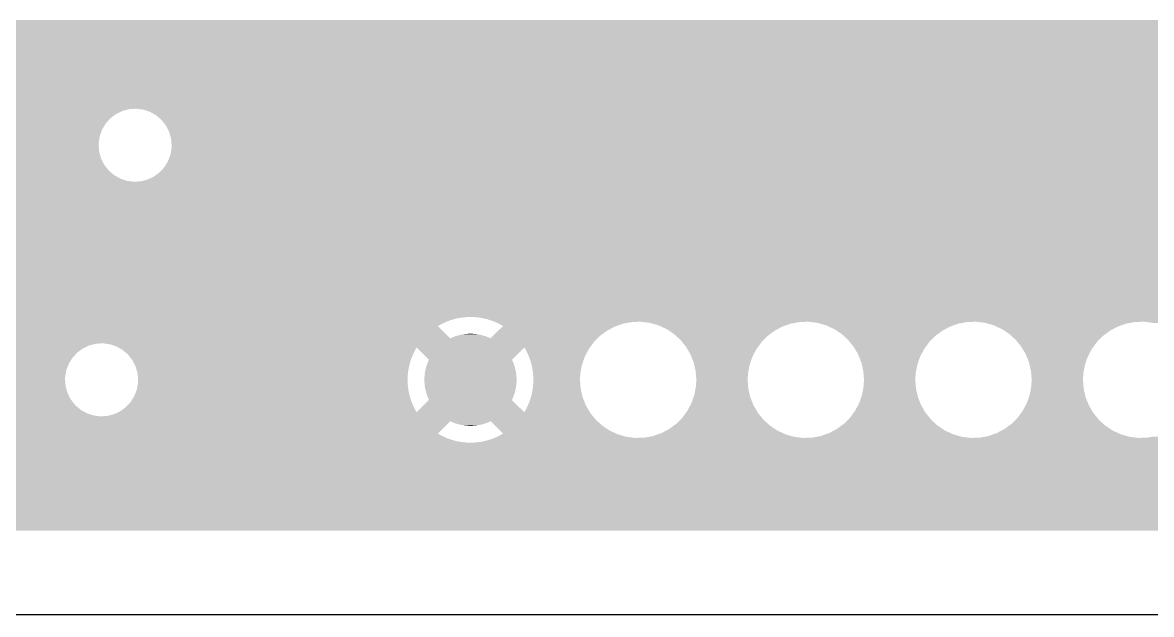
# Model space of a CAD drawing. Extents: x 295 to 953, y 10 to 290.
# Drawn here: x 750.07 to 787.69, y 69 to 88.74 of the extents above; entities that cross this region are included whole.
import ezdxf

# ---------------------------------------------------------------- set-up
doc = ezdxf.new("R2010")
doc.units = 0
doc.header["$LTSCALE"] = 5
doc.header["$MEASUREMENT"] = 0
doc.layers.add('PWR1', color=7, linetype='CONTINUOUS')

msp = doc.modelspace()

# ---------------------------------------------------------------- linework, layer by layer
at = {"layer": 'PWR1'}
msp.add_line((529.077, 69), (845.877, 69), dxfattribs=at)
for points in [[(747.871, 88.656), (747.899, 88.818), (795.834, 88.656), (795.896, 88.818)], [(747.747, 88.37), (747.788, 88.438), (795.773, 88.37), (795.785, 88.438)], [(747.788, 88.438), (747.85, 88.6), (795.785, 88.438), (795.813, 88.6)], [(747.85, 88.6), (747.871, 88.656), (795.813, 88.6), (795.834, 88.656)], [(747.319, 87.931), (747.478, 88.047), (795.826, 87.931), (795.792, 88.047)], [(747.478, 88.047), (747.507, 88.068), (795.792, 88.047), (795.79, 88.068)], [(747.507, 88.068), (747.666, 88.24), (795.79, 88.068), (795.774, 88.24)], [(747.666, 88.24), (747.69, 88.279), (795.774, 88.24), (795.77, 88.279)], [(747.69, 88.279), (747.747, 88.37), (795.77, 88.279), (795.773, 88.37)], [(737.616, 87.616), (737.616, 87.76), (795.966, 87.616), (795.891, 87.76)], [(746.65, 87.76), (746.883, 87.773), (795.891, 87.76), (795.884, 87.773)], [(746.883, 87.773), (747.078, 87.823), (795.884, 87.773), (795.858, 87.823)], [(747.078, 87.823), (747.109, 87.831), (795.858, 87.823), (795.856, 87.831)], [(747.109, 87.831), (747.319, 87.931), (795.856, 87.831), (795.826, 87.931)], [(737.616, 87.434), (737.616, 87.616), (796.111, 87.434), (795.966, 87.616)], [(737.616, 87.282), (737.616, 87.434), (796.288, 87.282), (796.111, 87.434)], [(737.616, 87.167), (737.616, 87.282), (796.49, 87.167), (796.288, 87.282)], [(737.616, 87.092), (737.616, 87.167), (796.711, 87.092), (796.49, 87.167)], [(737.616, 87.061), (737.616, 87.092), (796.942, 87.061), (796.711, 87.092)], [(737.616, 85.864), (737.616, 87.061), (832.612, 85.864), (832.612, 87.061)], [(737.616, 85.85), (737.616, 85.864), (753.634, 85.85), (753.867, 85.864)], [(737.616, 85.793), (737.616, 85.85), (753.408, 85.793), (753.634, 85.85)], [(737.616, 85.693), (737.616, 85.793), (753.197, 85.693), (753.408, 85.793)], [(754.098, 85.833), (753.867, 85.864), (832.612, 85.833), (832.612, 85.864)], [(754.319, 85.758), (754.098, 85.833), (832.612, 85.758), (832.612, 85.833)], [(737.616, 85.555), (737.616, 85.693), (753.009, 85.555), (753.197, 85.693)], [(737.616, 85.384), (737.616, 85.555), (752.851, 85.384), (753.009, 85.555)], [(754.521, 85.643), (754.319, 85.758), (832.612, 85.643), (832.612, 85.758)], [(754.698, 85.491), (754.521, 85.643), (832.612, 85.491), (832.612, 85.643)], [(754.843, 85.309), (754.698, 85.491), (832.612, 85.309), (832.612, 85.491)], [(737.616, 85.186), (737.616, 85.384), (752.728, 85.186), (752.851, 85.384)], [(737.616, 84.968), (737.616, 85.186), (752.646, 84.968), (752.728, 85.186)], [(754.951, 85.102), (754.843, 85.309), (832.612, 85.102), (832.612, 85.309)], [(755.017, 84.878), (754.951, 85.102), (832.612, 84.878), (832.612, 85.102)], [(737.616, 84.738), (737.616, 84.968), (752.606, 84.738), (752.646, 84.968)], [(737.616, 84.646), (737.616, 84.738), (752.603, 84.646), (752.606, 84.738)], [(755.039, 84.646), (755.017, 84.878), (832.612, 84.646), (832.612, 84.878)], [(737.616, 84.618), (737.616, 84.646), (752.605, 84.618), (752.603, 84.646)], [(744.729, 84.594), (744.444, 84.618), (752.608, 84.594), (752.605, 84.618)], [(745.006, 84.526), (744.729, 84.594), (752.614, 84.526), (752.608, 84.594)], [(745.27, 84.416), (745.006, 84.526), (752.625, 84.416), (752.614, 84.526)], [(745.272, 84.414), (745.27, 84.416), (752.625, 84.414), (752.625, 84.416)], [(745.513, 84.265), (745.272, 84.414), (752.669, 84.265), (752.625, 84.414)], [(754.913, 84.107), (754.996, 84.325), (832.612, 84.107), (832.612, 84.325)], [(754.996, 84.325), (755.035, 84.555), (832.612, 84.325), (832.612, 84.555)], [(755.035, 84.555), (755.039, 84.646), (832.612, 84.555), (832.612, 84.646)], [(745.599, 84.191), (745.513, 84.265), (752.691, 84.191), (752.669, 84.265)], [(745.729, 84.079), (745.599, 84.191), (752.749, 84.079), (752.691, 84.191)], [(745.81, 83.984), (745.729, 84.079), (752.798, 83.984), (752.749, 84.079)], [(745.914, 83.862), (745.81, 83.984), (752.896, 83.862), (752.798, 83.984)], [(754.77, 83.887), (754.79, 83.909), (832.612, 83.887), (832.612, 83.909)], [(754.79, 83.909), (754.913, 84.107), (832.612, 83.909), (832.612, 84.107)], [(745.951, 83.801), (745.914, 83.862), (752.943, 83.801), (752.896, 83.862)], [(746.043, 83.65), (745.951, 83.801), (753.12, 83.65), (752.943, 83.801)], [(746.063, 83.618), (746.043, 83.65), (753.177, 83.618), (753.12, 83.65)], [(746.097, 83.535), (746.063, 83.618), (753.323, 83.535), (753.177, 83.618)], [(746.128, 83.46), (746.097, 83.535), (753.544, 83.46), (753.323, 83.535)], [(754.233, 83.5), (754.427, 83.592), (819.549, 83.5), (819.796, 83.592)], [(754.427, 83.592), (754.444, 83.6), (819.796, 83.592), (819.824, 83.6)], [(754.444, 83.6), (754.624, 83.732), (819.824, 83.6), (820.298, 83.732)], [(754.624, 83.732), (754.632, 83.738), (820.298, 83.732), (820.332, 83.738)], [(754.632, 83.738), (754.715, 83.828), (820.332, 83.738), (820.811, 83.828)], [(754.715, 83.828), (754.763, 83.879), (820.811, 83.828), (821.331, 83.879)], [(754.763, 83.879), (754.77, 83.887), (821.331, 83.879), (821.852, 83.887)], [(746.14, 83.429), (746.128, 83.46), (753.775, 83.429), (753.544, 83.46)], [(746.148, 83.41), (746.14, 83.429), (819.307, 83.41), (819.358, 83.429)], [(746.171, 83.354), (746.148, 83.41), (819.188, 83.354), (819.307, 83.41)], [(746.211, 83.187), (746.171, 83.354), (818.835, 83.187), (819.188, 83.354)], [(746.238, 83.076), (746.211, 83.187), (818.645, 83.076), (818.835, 83.187)], [(753.775, 83.429), (754.008, 83.443), (819.358, 83.429), (819.395, 83.443)], [(754.008, 83.443), (754.233, 83.5), (819.395, 83.443), (819.549, 83.5)], [(746.25, 82.924), (746.238, 83.076), (818.384, 82.924), (818.645, 83.076)], [(746.246, 82.623), (746.26, 82.791), (817.958, 82.623), (818.196, 82.791)], [(746.26, 82.791), (746.25, 82.924), (818.196, 82.791), (818.384, 82.924)], [(746.185, 82.287), (746.234, 82.484), (817.558, 82.287), (817.792, 82.484)], [(746.234, 82.484), (746.246, 82.623), (817.792, 82.484), (817.958, 82.623)], [(746.052, 81.944), (746.164, 82.207), (817.215, 81.944), (817.477, 82.207)], [(746.164, 82.207), (746.185, 82.287), (817.477, 82.207), (817.558, 82.287)], [(745.8, 81.587), (745.878, 81.677), (804.153, 81.587), (804.343, 81.677)], [(745.878, 81.677), (745.9, 81.702), (804.343, 81.677), (804.453, 81.702)], [(745.9, 81.702), (745.914, 81.725), (804.453, 81.702), (804.549, 81.725)], [(745.914, 81.725), (745.917, 81.728), (804.549, 81.725), (804.759, 81.728)], [(745.917, 81.728), (746.036, 81.919), (817.028, 81.728), (817.189, 81.919)], [(746.036, 81.919), (746.052, 81.944), (817.189, 81.919), (817.215, 81.944)], [(745.249, 81.156), (745.485, 81.298), (803.772, 81.156), (803.848, 81.298)], [(745.485, 81.298), (745.494, 81.304), (803.848, 81.298), (803.853, 81.304)], [(745.494, 81.304), (745.679, 81.458), (803.853, 81.304), (803.985, 81.458)], [(745.679, 81.458), (745.713, 81.487), (803.985, 81.458), (804.022, 81.487)], [(745.713, 81.487), (745.8, 81.587), (804.022, 81.487), (804.153, 81.587)], [(737.616, 80.91), (737.616, 80.964), (803.69, 80.91), (803.705, 80.964)], [(737.616, 80.735), (737.616, 80.91), (803.674, 80.735), (803.69, 80.91)], [(744.421, 80.964), (744.706, 80.984), (803.705, 80.964), (803.711, 80.984)], [(744.706, 80.984), (744.984, 81.049), (803.711, 80.984), (803.73, 81.049)], [(744.984, 81.049), (745.14, 81.112), (803.73, 81.049), (803.748, 81.112)], [(745.14, 81.112), (745.249, 81.156), (803.748, 81.112), (803.772, 81.156)], [(737.616, 80.525), (737.616, 80.735), (803.696, 80.525), (803.674, 80.735)], [(737.616, 80.325), (737.616, 80.525), (803.762, 80.325), (803.696, 80.525)], [(737.616, 80.143), (737.616, 80.325), (803.869, 80.143), (803.762, 80.325)], [(737.616, 79.987), (737.616, 80.143), (804.011, 79.987), (803.869, 80.143)], [(737.616, 79.865), (737.616, 79.987), (804.183, 79.865), (804.011, 79.987)], [(737.616, 79.782), (737.616, 79.865), (804.377, 79.782), (804.183, 79.865)], [(737.616, 79.741), (737.616, 79.782), (804.584, 79.741), (804.377, 79.782)], [(737.616, 79.683), (737.616, 79.741), (815.882, 79.683), (815.904, 79.741)], [(737.616, 79.18), (737.616, 79.683), (815.742, 79.18), (815.882, 79.683)], [(737.616, 79.03), (737.616, 79.18), (815.713, 79.03), (815.742, 79.18)], [(744.729, 79.006), (744.444, 79.03), (815.709, 79.006), (815.713, 79.03)], [(745.006, 78.938), (744.729, 79.006), (815.696, 78.938), (815.709, 79.006)], [(745.053, 78.919), (745.006, 78.938), (815.692, 78.919), (815.696, 78.938)], [(745.061, 78.915), (745.053, 78.919), (764.877, 78.915), (764.973, 78.919)], [(745.079, 78.907), (745.061, 78.915), (764.78, 78.907), (764.877, 78.915)], [(745.109, 78.895), (745.079, 78.907), (764.684, 78.895), (764.78, 78.907)], [(745.148, 78.879), (745.109, 78.895), (764.589, 78.879), (764.684, 78.895)], [(745.198, 78.858), (745.148, 78.879), (764.494, 78.858), (764.589, 78.879)], [(745.259, 78.832), (745.198, 78.858), (764.401, 78.832), (764.494, 78.858)], [(745.27, 78.828), (745.259, 78.832), (764.387, 78.828), (764.401, 78.832)], [(745.31, 78.803), (745.27, 78.828), (764.309, 78.803), (764.387, 78.828)], [(745.365, 78.769), (745.31, 78.803), (764.218, 78.769), (764.309, 78.803)], [(745.427, 78.731), (745.365, 78.769), (764.129, 78.731), (764.218, 78.769)], [(745.495, 78.689), (745.427, 78.731), (764.042, 78.689), (764.129, 78.731)], [(745.513, 78.677), (745.495, 78.689), (764.021, 78.677), (764.042, 78.689)], [(745.553, 78.642), (745.513, 78.677), (763.957, 78.642), (764.021, 78.677)], [(745.582, 78.617), (745.553, 78.642), (763.914, 78.617), (763.957, 78.642)], [(765.07, 78.917), (764.973, 78.919), (815.692, 78.917), (815.692, 78.919)], [(765.167, 78.912), (765.07, 78.917), (815.691, 78.912), (815.692, 78.917)], [(765.263, 78.902), (765.167, 78.912), (815.689, 78.902), (815.691, 78.912)], [(765.359, 78.887), (765.263, 78.902), (815.686, 78.887), (815.689, 78.902)], [(765.453, 78.868), (765.359, 78.887), (815.683, 78.868), (815.686, 78.887)], [(765.547, 78.845), (765.453, 78.868), (815.678, 78.845), (815.683, 78.868)], [(765.64, 78.817), (765.547, 78.845), (815.673, 78.817), (815.678, 78.845)], [(765.732, 78.786), (765.64, 78.817), (815.667, 78.786), (815.673, 78.817)], [(765.796, 78.76), (765.732, 78.786), (815.662, 78.76), (815.667, 78.786)], [(765.814, 78.753), (765.796, 78.76), (770.392, 78.753), (770.686, 78.76)], [(765.821, 78.75), (765.814, 78.753), (770.375, 78.75), (770.392, 78.753)], [(765.909, 78.709), (765.821, 78.75), (770.149, 78.709), (770.375, 78.75)], [(765.926, 78.701), (765.909, 78.709), (770.102, 78.701), (770.149, 78.709)], [(765.996, 78.665), (765.926, 78.701), (769.996, 78.665), (770.102, 78.701)], [(766.08, 78.617), (765.996, 78.665), (769.855, 78.617), (769.996, 78.665)], [(770.74, 78.753), (770.686, 78.76), (775.98, 78.753), (776.274, 78.76)], [(770.977, 78.722), (770.74, 78.753), (775.808, 78.722), (775.98, 78.753)], [(771.05, 78.701), (770.977, 78.722), (775.69, 78.701), (775.808, 78.722)], [(771.26, 78.641), (771.05, 78.701), (775.512, 78.641), (775.69, 78.701)], [(771.335, 78.606), (771.26, 78.641), (775.411, 78.606), (775.512, 78.641)], [(776.328, 78.753), (776.274, 78.76), (781.568, 78.753), (781.862, 78.76)], [(776.565, 78.722), (776.328, 78.753), (781.396, 78.722), (781.568, 78.753)], [(776.638, 78.701), (776.565, 78.722), (781.278, 78.701), (781.396, 78.722)], [(776.848, 78.641), (776.638, 78.701), (781.1, 78.641), (781.278, 78.701)], [(776.923, 78.606), (776.848, 78.641), (780.999, 78.606), (781.1, 78.641)], [(781.916, 78.753), (781.862, 78.76), (787.156, 78.753), (787.45, 78.76)], [(782.153, 78.722), (781.916, 78.753), (786.984, 78.722), (787.156, 78.753)], [(782.226, 78.701), (782.153, 78.722), (786.866, 78.701), (786.984, 78.722)], [(782.436, 78.641), (782.226, 78.701), (786.688, 78.641), (786.866, 78.701)], [(782.511, 78.606), (782.436, 78.641), (786.587, 78.606), (786.688, 78.641)], [(787.504, 78.753), (787.45, 78.76), (792.744, 78.753), (793.038, 78.76)], [(787.741, 78.722), (787.504, 78.753), (792.572, 78.722), (792.744, 78.753)], [(745.729, 78.491), (745.582, 78.617), (764.04, 78.491), (763.914, 78.617)], [(745.914, 78.274), (745.729, 78.491), (764.258, 78.274), (764.04, 78.491)], [(745.955, 78.206), (745.914, 78.274), (764.326, 78.206), (764.258, 78.274)], [(764.402, 78.24), (764.46, 78.263), (765.592, 78.24), (765.533, 78.263)], [(764.46, 78.263), (764.48, 78.27), (765.533, 78.263), (765.515, 78.27)], [(764.48, 78.27), (764.538, 78.29), (765.515, 78.27), (765.454, 78.29)], [(764.538, 78.29), (764.559, 78.296), (765.454, 78.29), (765.436, 78.296)], [(764.559, 78.296), (764.618, 78.312), (765.436, 78.296), (765.374, 78.312)], [(764.618, 78.312), (764.639, 78.317), (765.374, 78.312), (765.356, 78.317)], [(764.639, 78.317), (764.699, 78.331), (765.356, 78.317), (765.293, 78.331)], [(764.699, 78.331), (764.721, 78.334), (765.293, 78.331), (765.275, 78.334)], [(764.721, 78.334), (764.78, 78.345), (765.275, 78.334), (765.211, 78.345)], [(764.78, 78.345), (764.804, 78.347), (765.211, 78.345), (765.193, 78.347)], [(764.804, 78.347), (764.863, 78.354), (765.193, 78.347), (765.127, 78.354)], [(764.863, 78.354), (764.889, 78.356), (765.127, 78.354), (765.111, 78.356)], [(764.889, 78.356), (764.945, 78.359), (765.111, 78.356), (765.04, 78.359)], [(764.945, 78.359), (765.028, 78.36), (765.04, 78.359), (765.028, 78.36)], [(765.668, 78.206), (765.759, 78.297), (769.233, 78.206), (769.325, 78.297)], [(765.759, 78.297), (765.933, 78.471), (769.325, 78.297), (769.562, 78.471)], [(765.933, 78.471), (766.069, 78.606), (769.562, 78.471), (769.823, 78.606)], [(766.069, 78.606), (766.08, 78.617), (769.823, 78.606), (769.855, 78.617)], [(771.527, 78.518), (771.335, 78.606), (775.241, 78.518), (775.411, 78.606)], [(771.598, 78.471), (771.527, 78.518), (775.15, 78.471), (775.241, 78.518)], [(771.773, 78.356), (771.598, 78.471), (774.993, 78.356), (775.15, 78.471)], [(771.838, 78.297), (771.773, 78.356), (774.913, 78.297), (774.993, 78.356)], [(771.991, 78.158), (771.838, 78.297), (774.773, 78.158), (774.913, 78.297)], [(777.115, 78.518), (776.923, 78.606), (780.829, 78.518), (780.999, 78.606)], [(777.186, 78.471), (777.115, 78.518), (780.738, 78.471), (780.829, 78.518)], [(777.361, 78.356), (777.186, 78.471), (780.581, 78.356), (780.738, 78.471)], [(777.426, 78.297), (777.361, 78.356), (780.501, 78.297), (780.581, 78.356)], [(777.579, 78.158), (777.426, 78.297), (780.361, 78.158), (780.501, 78.297)], [(782.703, 78.518), (782.511, 78.606), (786.417, 78.518), (786.587, 78.606)], [(782.774, 78.471), (782.703, 78.518), (786.326, 78.471), (786.417, 78.518)], [(782.949, 78.356), (782.774, 78.471), (786.169, 78.356), (786.326, 78.471)], [(783.014, 78.297), (782.949, 78.356), (786.089, 78.297), (786.169, 78.356)], [(783.167, 78.158), (783.014, 78.297), (785.949, 78.158), (786.089, 78.297)], [(746.026, 78.089), (745.955, 78.206), (769.116, 78.089), (769.233, 78.206)], [(746.056, 78.041), (746.026, 78.089), (769.08, 78.041), (769.116, 78.089)], [(746.063, 78.03), (746.056, 78.041), (752.563, 78.03), (752.749, 78.041)], [(746.064, 78.027), (746.063, 78.03), (752.516, 78.027), (752.563, 78.03)], [(746.087, 77.969), (746.064, 78.027), (752.29, 77.969), (752.516, 78.027)], [(746.129, 77.87), (746.087, 77.969), (752.08, 77.87), (752.29, 77.969)], [(752.98, 78.009), (752.749, 78.041), (769.057, 78.009), (769.08, 78.041)], [(753.201, 77.935), (752.98, 78.009), (769.002, 77.935), (769.057, 78.009)], [(753.252, 77.906), (753.201, 77.935), (768.981, 77.906), (769.002, 77.935)], [(753.4, 77.822), (753.252, 77.906), (763.155, 77.822), (763.203, 77.906)], [(763.614, 77.494), (763.203, 77.906), (766.379, 77.494), (766.791, 77.906)], [(764.326, 78.206), (764.383, 78.232), (765.668, 78.206), (765.61, 78.232)], [(764.383, 78.232), (764.402, 78.24), (765.61, 78.232), (765.592, 78.24)], [(766.822, 77.853), (766.791, 77.906), (768.942, 77.853), (768.981, 77.906)], [(772.047, 78.089), (771.991, 78.158), (774.704, 78.089), (774.773, 78.158)], [(772.177, 77.93), (772.047, 78.089), (774.587, 77.93), (774.704, 78.089)], [(772.222, 77.853), (772.177, 77.93), (774.53, 77.853), (774.587, 77.93)], [(777.635, 78.089), (777.579, 78.158), (780.292, 78.089), (780.361, 78.158)], [(777.765, 77.93), (777.635, 78.089), (780.175, 77.93), (780.292, 78.089)], [(777.81, 77.853), (777.765, 77.93), (780.118, 77.853), (780.175, 77.93)], [(783.223, 78.089), (783.167, 78.158), (785.88, 78.089), (785.949, 78.158)], [(783.353, 77.93), (783.223, 78.089), (785.763, 77.93), (785.88, 78.089)], [(783.398, 77.853), (783.353, 77.93), (785.706, 77.853), (785.763, 77.93)], [(746.171, 77.766), (746.129, 77.87), (751.938, 77.766), (752.08, 77.87)], [(746.18, 77.732), (746.171, 77.766), (751.892, 77.732), (751.938, 77.766)], [(746.22, 77.561), (746.18, 77.732), (751.734, 77.561), (751.892, 77.732)], [(746.238, 77.488), (746.22, 77.561), (751.688, 77.488), (751.734, 77.561)], [(753.404, 77.82), (753.4, 77.822), (763.154, 77.82), (763.155, 77.822)], [(753.502, 77.736), (753.404, 77.82), (763.11, 77.736), (763.154, 77.82)], [(753.581, 77.668), (753.502, 77.736), (763.08, 77.668), (763.11, 77.736)], [(753.597, 77.648), (753.581, 77.668), (763.07, 77.648), (763.08, 77.668)], [(753.668, 77.558), (753.597, 77.648), (763.034, 77.558), (763.07, 77.648)], [(753.725, 77.486), (753.668, 77.558), (763.009, 77.486), (763.034, 77.558)], [(766.828, 77.843), (766.822, 77.853), (768.936, 77.843), (768.942, 77.853)], [(766.873, 77.757), (766.828, 77.843), (768.891, 77.757), (768.936, 77.843)], [(766.914, 77.669), (766.873, 77.757), (768.845, 77.669), (768.891, 77.757)], [(766.946, 77.592), (766.914, 77.669), (768.805, 77.592), (768.845, 77.669)], [(766.951, 77.58), (766.946, 77.592), (768.801, 77.58), (768.805, 77.592)], [(766.984, 77.489), (766.951, 77.58), (768.769, 77.489), (768.801, 77.58)], [(772.326, 77.676), (772.222, 77.853), (774.437, 77.676), (774.53, 77.853)], [(772.36, 77.592), (772.326, 77.676), (774.393, 77.592), (774.437, 77.676)], [(772.435, 77.403), (772.36, 77.592), (774.328, 77.403), (774.393, 77.592)], [(777.914, 77.676), (777.81, 77.853), (780.025, 77.676), (780.118, 77.853)], [(777.948, 77.592), (777.914, 77.676), (779.981, 77.592), (780.025, 77.676)], [(778.023, 77.403), (777.948, 77.592), (779.916, 77.403), (779.981, 77.592)], [(783.502, 77.676), (783.398, 77.853), (785.613, 77.676), (785.706, 77.853)], [(783.536, 77.592), (783.502, 77.676), (785.569, 77.592), (785.613, 77.676)], [(783.611, 77.403), (783.536, 77.592), (785.504, 77.403), (785.569, 77.592)], [(746.236, 76.915), (746.255, 77.145), (751.488, 76.915), (751.528, 77.145)], [(746.248, 77.363), (746.238, 77.488), (751.611, 77.363), (751.688, 77.488)], [(746.26, 77.203), (746.248, 77.363), (751.55, 77.203), (751.611, 77.363)], [(746.255, 77.145), (746.26, 77.203), (751.528, 77.145), (751.55, 77.203)], [(753.735, 77.467), (753.725, 77.486), (763.002, 77.467), (763.009, 77.486)], [(753.784, 77.374), (753.735, 77.467), (762.975, 77.374), (763.002, 77.467)], [(753.832, 77.28), (753.784, 77.374), (762.952, 77.28), (762.975, 77.374)], [(753.833, 77.279), (753.832, 77.28), (762.951, 77.279), (762.952, 77.28)], [(753.861, 77.185), (753.833, 77.279), (762.933, 77.185), (762.951, 77.279)], [(753.889, 77.089), (753.861, 77.185), (762.918, 77.089), (762.933, 77.185)], [(763.486, 77.102), (763.496, 77.152), (766.507, 77.102), (766.498, 77.152)], [(763.496, 77.152), (763.503, 77.183), (766.498, 77.152), (766.49, 77.183)], [(763.503, 77.183), (763.516, 77.233), (766.49, 77.183), (766.478, 77.233)], [(763.516, 77.233), (763.524, 77.263), (766.478, 77.233), (766.469, 77.263)], [(763.524, 77.263), (763.54, 77.312), (766.469, 77.263), (766.454, 77.312)], [(763.54, 77.312), (763.55, 77.342), (766.454, 77.312), (766.443, 77.342)], [(763.55, 77.342), (763.569, 77.39), (766.443, 77.342), (766.425, 77.39)], [(763.569, 77.39), (763.58, 77.419), (766.425, 77.39), (766.413, 77.419)], [(763.58, 77.419), (763.601, 77.466), (766.413, 77.419), (766.393, 77.466)], [(763.601, 77.466), (763.614, 77.494), (766.393, 77.466), (766.379, 77.494)], [(767.012, 77.397), (766.984, 77.489), (768.737, 77.397), (768.769, 77.489)], [(767.034, 77.314), (767.012, 77.397), (768.709, 77.314), (768.737, 77.397)], [(767.037, 77.303), (767.034, 77.314), (768.707, 77.303), (768.709, 77.314)], [(767.057, 77.208), (767.037, 77.303), (768.69, 77.208), (768.707, 77.303)], [(767.072, 77.113), (767.057, 77.208), (768.672, 77.113), (768.69, 77.208)], [(772.456, 77.314), (772.435, 77.403), (774.297, 77.314), (774.328, 77.403)], [(772.501, 77.117), (772.456, 77.314), (774.261, 77.117), (774.297, 77.314)], [(778.044, 77.314), (778.023, 77.403), (779.885, 77.314), (779.916, 77.403)], [(778.089, 77.117), (778.044, 77.314), (779.849, 77.117), (779.885, 77.314)], [(783.632, 77.314), (783.611, 77.403), (785.473, 77.314), (785.504, 77.403)], [(783.677, 77.117), (783.632, 77.314), (785.437, 77.117), (785.473, 77.314)], [(746.164, 76.619), (746.216, 76.823), (751.505, 76.619), (751.485, 76.823)], [(746.216, 76.823), (746.234, 76.896), (751.485, 76.823), (751.488, 76.896)], [(746.234, 76.896), (746.236, 76.915), (751.488, 76.896), (751.488, 76.915)], [(753.899, 77.055), (753.889, 77.089), (762.915, 77.055), (762.918, 77.089)], [(753.905, 76.993), (753.899, 77.055), (762.908, 76.993), (762.915, 77.055)], [(753.914, 76.896), (753.905, 76.993), (762.903, 76.896), (762.908, 76.993)], [(753.921, 76.823), (753.914, 76.896), (762.901, 76.823), (762.903, 76.896)], [(753.918, 76.731), (753.921, 76.823), (762.903, 76.731), (762.901, 76.823)], [(763.46, 76.855), (763.463, 76.906), (766.533, 76.855), (766.531, 76.906)], [(763.46, 76.823), (763.46, 76.855), (766.533, 76.823), (766.533, 76.855)], [(763.461, 76.792), (763.46, 76.823), (766.533, 76.792), (766.533, 76.823)], [(763.462, 76.74), (763.461, 76.792), (766.531, 76.74), (766.533, 76.792)], [(763.463, 76.906), (763.464, 76.937), (766.531, 76.906), (766.529, 76.937)], [(763.464, 76.937), (763.47, 76.989), (766.529, 76.937), (766.525, 76.989)], [(763.47, 76.989), (763.473, 77.02), (766.525, 76.989), (766.52, 77.02)], [(763.473, 77.02), (763.481, 77.071), (766.52, 77.02), (766.513, 77.071)], [(763.481, 77.071), (763.486, 77.102), (766.513, 77.071), (766.507, 77.102)], [(767.082, 77.025), (767.072, 77.113), (768.656, 77.025), (768.672, 77.113)], [(767.083, 77.016), (767.082, 77.025), (768.656, 77.016), (768.656, 77.025)], [(767.09, 76.92), (767.083, 77.016), (768.651, 76.92), (768.656, 77.016)], [(767.085, 76.653), (767.091, 76.75), (768.659, 76.653), (768.651, 76.75)], [(767.092, 76.823), (767.09, 76.92), (768.646, 76.823), (768.651, 76.92)], [(767.091, 76.75), (767.092, 76.823), (768.651, 76.75), (768.646, 76.823)], [(772.508, 77.025), (772.501, 77.117), (774.244, 77.025), (774.261, 77.117)], [(772.524, 76.823), (772.508, 77.025), (774.234, 76.823), (774.244, 77.025)], [(772.513, 76.622), (772.524, 76.823), (774.249, 76.622), (774.234, 76.823)], [(778.096, 77.025), (778.089, 77.117), (779.832, 77.025), (779.849, 77.117)], [(778.112, 76.823), (778.096, 77.025), (779.822, 76.823), (779.832, 77.025)], [(778.101, 76.622), (778.112, 76.823), (779.837, 76.622), (779.822, 76.823)], [(783.684, 77.025), (783.677, 77.117), (785.42, 77.025), (785.437, 77.117)], [(783.7, 76.823), (783.684, 77.025), (785.41, 76.823), (785.42, 77.025)], [(783.689, 76.622), (783.7, 76.823), (785.425, 76.622), (785.41, 76.823)], [(746.057, 76.368), (746.152, 76.591), (751.573, 76.368), (751.507, 76.591)], [(746.152, 76.591), (746.164, 76.619), (751.507, 76.591), (751.505, 76.619)], [(753.818, 76.344), (753.854, 76.438), (762.957, 76.344), (762.937, 76.438)], [(753.854, 76.438), (753.878, 76.502), (762.937, 76.438), (762.927, 76.502)], [(753.878, 76.502), (753.884, 76.534), (762.927, 76.502), (762.921, 76.534)], [(753.884, 76.534), (753.9, 76.63), (762.921, 76.534), (762.91, 76.63)], [(753.9, 76.63), (753.917, 76.726), (762.91, 76.63), (762.903, 76.726)], [(753.917, 76.726), (753.918, 76.731), (762.903, 76.726), (762.903, 76.731)], [(763.465, 76.709), (763.462, 76.74), (766.529, 76.709), (766.531, 76.74)], [(763.469, 76.658), (763.465, 76.709), (766.524, 76.658), (766.529, 76.709)], [(763.473, 76.627), (763.469, 76.658), (766.521, 76.627), (766.524, 76.658)], [(763.48, 76.576), (763.473, 76.627), (766.513, 76.576), (766.521, 76.627)], [(763.486, 76.545), (763.48, 76.576), (766.508, 76.545), (766.513, 76.576)], [(763.496, 76.494), (763.486, 76.545), (766.497, 76.494), (766.508, 76.545)], [(763.503, 76.464), (763.496, 76.494), (766.491, 76.464), (766.497, 76.494)], [(763.516, 76.414), (763.503, 76.464), (766.477, 76.414), (766.491, 76.464)], [(763.525, 76.384), (763.516, 76.414), (766.469, 76.384), (766.477, 76.414)], [(763.54, 76.335), (763.525, 76.384), (766.453, 76.335), (766.469, 76.384)], [(767.042, 76.366), (767.061, 76.461), (768.706, 76.366), (768.684, 76.461)], [(767.061, 76.461), (767.071, 76.53), (768.684, 76.461), (768.668, 76.53)], [(767.071, 76.53), (767.075, 76.557), (768.668, 76.53), (768.666, 76.557)], [(767.075, 76.557), (767.085, 76.653), (768.666, 76.557), (768.659, 76.653)], [(772.461, 76.332), (772.497, 76.53), (774.302, 76.332), (774.256, 76.53)], [(772.497, 76.53), (772.513, 76.622), (774.256, 76.53), (774.249, 76.622)], [(778.049, 76.332), (778.085, 76.53), (779.89, 76.332), (779.844, 76.53)], [(778.085, 76.53), (778.101, 76.622), (779.844, 76.53), (779.837, 76.622)], [(783.637, 76.332), (783.673, 76.53), (785.478, 76.332), (785.432, 76.53)], [(783.673, 76.53), (783.689, 76.622), (785.432, 76.53), (785.425, 76.622)], [(745.782, 75.978), (745.9, 76.114), (751.826, 75.978), (751.718, 76.114)], [(745.9, 76.114), (745.929, 76.161), (751.718, 76.114), (751.681, 76.161)], [(745.929, 76.161), (746.052, 76.356), (751.681, 76.161), (751.579, 76.356)], [(746.052, 76.356), (746.057, 76.368), (751.579, 76.356), (751.573, 76.368)], [(753.572, 75.977), (753.655, 76.066), (763.08, 75.977), (763.043, 76.066)], [(753.655, 76.066), (753.673, 76.086), (763.043, 76.066), (763.036, 76.086)], [(753.673, 76.086), (753.717, 76.157), (763.036, 76.086), (763.01, 76.157)], [(753.717, 76.157), (753.774, 76.25), (763.01, 76.157), (762.981, 76.25)], [(753.774, 76.25), (753.795, 76.284), (762.981, 76.25), (762.972, 76.284)], [(753.795, 76.284), (753.818, 76.344), (762.972, 76.284), (762.957, 76.344)], [(763.203, 75.74), (763.614, 76.152), (766.791, 75.74), (766.379, 76.152)], [(763.551, 76.305), (763.54, 76.335), (766.443, 76.305), (766.453, 76.335)], [(763.568, 76.257), (763.551, 76.305), (766.425, 76.257), (766.443, 76.305)], [(763.581, 76.228), (763.568, 76.257), (766.413, 76.228), (766.425, 76.257)], [(763.601, 76.18), (763.581, 76.228), (766.392, 76.18), (766.413, 76.228)], [(763.614, 76.152), (763.601, 76.18), (766.379, 76.152), (766.392, 76.18)], [(766.91, 75.97), (766.923, 75.999), (768.844, 75.97), (768.832, 75.999)], [(766.923, 75.999), (766.959, 76.088), (768.832, 75.999), (768.796, 76.088)], [(766.959, 76.088), (766.991, 76.18), (768.796, 76.088), (768.76, 76.18)], [(766.991, 76.18), (767.01, 76.243), (768.76, 76.18), (768.734, 76.243)], [(767.01, 76.243), (767.019, 76.273), (768.734, 76.243), (768.728, 76.273)], [(767.019, 76.273), (767.042, 76.366), (768.728, 76.273), (768.706, 76.366)], [(772.321, 75.97), (772.365, 76.054), (774.432, 75.97), (774.398, 76.054)], [(772.365, 76.054), (772.43, 76.243), (774.398, 76.054), (774.322, 76.243)], [(772.43, 76.243), (772.461, 76.332), (774.322, 76.243), (774.302, 76.332)], [(777.909, 75.97), (777.953, 76.054), (780.02, 75.97), (779.986, 76.054)], [(777.953, 76.054), (778.018, 76.243), (779.986, 76.054), (779.91, 76.243)], [(778.018, 76.243), (778.049, 76.332), (779.91, 76.243), (779.89, 76.332)], [(783.497, 75.97), (783.541, 76.054), (785.608, 75.97), (785.574, 76.054)], [(783.541, 76.054), (783.606, 76.243), (785.574, 76.054), (785.498, 76.243)], [(783.606, 76.243), (783.637, 76.332), (785.498, 76.243), (785.478, 76.332)], [(745.312, 75.606), (745.363, 75.637), (752.657, 75.606), (752.426, 75.637)], [(745.363, 75.637), (745.487, 75.711), (752.426, 75.637), (752.205, 75.711)], [(745.487, 75.711), (745.494, 75.716), (752.205, 75.711), (752.198, 75.716)], [(745.494, 75.716), (745.626, 75.827), (752.198, 75.716), (752.003, 75.827)], [(745.626, 75.827), (745.713, 75.899), (752.003, 75.827), (751.918, 75.899)], [(745.713, 75.899), (745.782, 75.978), (751.918, 75.899), (751.826, 75.978)], [(752.657, 75.606), (752.89, 75.619), (769.083, 75.606), (769.072, 75.619)], [(752.89, 75.619), (753.116, 75.677), (769.072, 75.619), (769.025, 75.677)], [(753.116, 75.677), (753.199, 75.716), (769.025, 75.677), (768.993, 75.716)], [(753.199, 75.716), (753.25, 75.74), (768.993, 75.716), (768.979, 75.74)], [(753.25, 75.74), (753.327, 75.777), (763.203, 75.74), (763.182, 75.777)], [(753.327, 75.777), (753.364, 75.804), (763.182, 75.777), (763.166, 75.804)], [(753.364, 75.804), (753.48, 75.889), (763.166, 75.804), (763.121, 75.889)], [(753.48, 75.889), (753.514, 75.915), (763.121, 75.889), (763.109, 75.915)], [(753.514, 75.915), (753.572, 75.977), (763.109, 75.915), (763.08, 75.977)], [(766.791, 75.74), (766.839, 75.824), (768.979, 75.74), (768.929, 75.824)], [(766.839, 75.824), (766.883, 75.91), (768.929, 75.824), (768.879, 75.91)], [(766.883, 75.91), (766.91, 75.97), (768.879, 75.91), (768.844, 75.97)], [(772.053, 75.557), (772.171, 75.716), (774.711, 75.557), (774.581, 75.716)], [(772.171, 75.716), (772.228, 75.794), (774.581, 75.716), (774.535, 75.794)], [(772.228, 75.794), (772.321, 75.97), (774.535, 75.794), (774.432, 75.97)], [(777.641, 75.557), (777.759, 75.716), (780.299, 75.557), (780.169, 75.716)], [(777.759, 75.716), (777.816, 75.794), (780.169, 75.716), (780.123, 75.794)], [(777.816, 75.794), (777.909, 75.97), (780.123, 75.794), (780.02, 75.97)], [(783.229, 75.557), (783.347, 75.716), (785.887, 75.557), (785.757, 75.716)], [(783.347, 75.716), (783.404, 75.794), (785.757, 75.716), (785.711, 75.794)], [(783.404, 75.794), (783.497, 75.97), (785.711, 75.794), (785.608, 75.97)], [(737.616, 75.029), (737.616, 75.376), (763.914, 75.029), (764.261, 75.376)], [(744.421, 75.376), (744.706, 75.396), (764.261, 75.376), (764.281, 75.396)], [(744.706, 75.396), (744.897, 75.441), (764.281, 75.396), (764.326, 75.441)], [(744.897, 75.441), (744.984, 75.461), (769.231, 75.441), (769.208, 75.461)], [(744.984, 75.461), (745.051, 75.488), (769.208, 75.461), (769.178, 75.488)], [(745.051, 75.488), (745.249, 75.568), (769.178, 75.488), (769.113, 75.568)], [(745.249, 75.568), (745.312, 75.606), (769.113, 75.568), (769.083, 75.606)], [(764.384, 75.414), (764.326, 75.441), (765.611, 75.414), (765.668, 75.441)], [(764.401, 75.407), (764.384, 75.414), (765.591, 75.407), (765.611, 75.414)], [(764.461, 75.383), (764.401, 75.407), (765.534, 75.383), (765.591, 75.407)], [(764.478, 75.377), (764.461, 75.383), (765.514, 75.377), (765.534, 75.383)], [(764.539, 75.357), (764.478, 75.377), (765.456, 75.357), (765.514, 75.377)], [(764.557, 75.351), (764.539, 75.357), (765.435, 75.351), (765.456, 75.357)], [(764.619, 75.334), (764.557, 75.351), (765.376, 75.334), (765.435, 75.351)], [(764.637, 75.329), (764.619, 75.334), (765.355, 75.329), (765.376, 75.334)], [(764.701, 75.316), (764.637, 75.329), (765.295, 75.316), (765.355, 75.329)], [(764.718, 75.312), (764.701, 75.316), (765.273, 75.312), (765.295, 75.316)], [(764.783, 75.302), (764.718, 75.312), (765.213, 75.302), (765.273, 75.312)], [(764.8, 75.299), (764.783, 75.302), (765.19, 75.299), (765.213, 75.302)], [(764.867, 75.292), (764.8, 75.299), (765.131, 75.292), (765.19, 75.299)], [(764.883, 75.291), (764.867, 75.292), (765.104, 75.291), (765.131, 75.292)], [(764.954, 75.287), (764.883, 75.291), (765.048, 75.287), (765.104, 75.291)], [(764.965, 75.287), (764.954, 75.287), (764.965, 75.287), (765.048, 75.287)], [(765.818, 75.291), (765.668, 75.441), (769.397, 75.291), (769.231, 75.441)], [(765.98, 75.129), (765.818, 75.291), (769.642, 75.129), (769.397, 75.291)], [(771.607, 75.176), (771.765, 75.291), (775.159, 75.176), (774.985, 75.291)], [(771.765, 75.291), (771.845, 75.349), (774.985, 75.291), (774.92, 75.349)], [(771.845, 75.349), (771.984, 75.488), (774.92, 75.349), (774.766, 75.488)], [(771.984, 75.488), (772.053, 75.557), (774.766, 75.488), (774.711, 75.557)], [(777.195, 75.176), (777.353, 75.291), (780.747, 75.176), (780.573, 75.291)], [(777.353, 75.291), (777.433, 75.349), (780.573, 75.291), (780.508, 75.349)], [(777.433, 75.349), (777.572, 75.488), (780.508, 75.349), (780.354, 75.488)], [(777.572, 75.488), (777.641, 75.557), (780.354, 75.488), (780.299, 75.557)], [(782.783, 75.176), (782.941, 75.291), (786.335, 75.176), (786.161, 75.291)], [(782.941, 75.291), (783.021, 75.349), (786.161, 75.291), (786.096, 75.349)], [(783.021, 75.349), (783.16, 75.488), (786.096, 75.349), (785.942, 75.488)], [(783.16, 75.488), (783.229, 75.557), (785.942, 75.488), (785.887, 75.557)], [(737.616, 74.981), (737.616, 75.029), (763.998, 74.981), (763.914, 75.029)], [(737.616, 74.937), (737.616, 74.981), (764.084, 74.937), (763.998, 74.981)], [(737.616, 74.897), (737.616, 74.937), (764.172, 74.897), (764.084, 74.937)], [(737.616, 74.861), (737.616, 74.897), (764.262, 74.861), (764.172, 74.897)], [(765.685, 74.844), (765.775, 74.878), (816.347, 74.844), (816.33, 74.878)], [(765.775, 74.878), (765.797, 74.887), (816.33, 74.878), (816.325, 74.887)], [(765.797, 74.887), (765.864, 74.916), (770.484, 74.887), (770.258, 74.916)], [(765.864, 74.916), (765.882, 74.924), (770.258, 74.916), (770.192, 74.924)], [(765.882, 74.924), (765.952, 74.958), (770.192, 74.924), (770.075, 74.958)], [(765.952, 74.958), (766.037, 75.004), (770.075, 74.958), (769.915, 75.004)], [(766.08, 75.029), (765.98, 75.129), (769.858, 75.029), (769.642, 75.129)], [(766.037, 75.004), (766.039, 75.006), (769.915, 75.004), (769.909, 75.006)], [(766.039, 75.006), (766.08, 75.029), (769.909, 75.006), (769.858, 75.029)], [(770.484, 74.887), (770.778, 74.894), (776.072, 74.887), (776.017, 74.894)], [(770.778, 74.894), (770.95, 74.924), (776.017, 74.894), (775.78, 74.924)], [(770.95, 74.924), (771.068, 74.945), (775.78, 74.924), (775.707, 74.945)], [(771.068, 74.945), (771.245, 75.006), (775.707, 74.945), (775.497, 75.006)], [(771.245, 75.006), (771.346, 75.04), (775.497, 75.006), (775.423, 75.04)], [(771.346, 75.04), (771.517, 75.129), (775.423, 75.04), (775.23, 75.129)], [(771.517, 75.129), (771.607, 75.176), (775.23, 75.129), (775.159, 75.176)], [(776.072, 74.887), (776.366, 74.894), (781.66, 74.887), (781.605, 74.894)], [(776.366, 74.894), (776.538, 74.924), (781.605, 74.894), (781.368, 74.924)], [(776.538, 74.924), (776.656, 74.945), (781.368, 74.924), (781.295, 74.945)], [(776.656, 74.945), (776.833, 75.006), (781.295, 74.945), (781.085, 75.006)], [(776.833, 75.006), (776.934, 75.04), (781.085, 75.006), (781.011, 75.04)], [(776.934, 75.04), (777.105, 75.129), (781.011, 75.04), (780.818, 75.129)], [(777.105, 75.129), (777.195, 75.176), (780.818, 75.129), (780.747, 75.176)], [(781.66, 74.887), (781.954, 74.894), (787.248, 74.887), (787.193, 74.894)], [(781.954, 74.894), (782.126, 74.924), (787.193, 74.894), (786.956, 74.924)], [(782.126, 74.924), (782.244, 74.945), (786.956, 74.924), (786.883, 74.945)], [(782.244, 74.945), (782.421, 75.006), (786.883, 74.945), (786.673, 75.006)], [(782.421, 75.006), (782.522, 75.04), (786.673, 75.006), (786.599, 75.04)], [(782.522, 75.04), (782.693, 75.129), (786.599, 75.04), (786.406, 75.129)], [(782.693, 75.129), (782.783, 75.176), (786.406, 75.129), (786.335, 75.176)], [(787.248, 74.887), (787.542, 74.894), (792.836, 74.887), (792.781, 74.894)], [(787.542, 74.894), (787.714, 74.924), (792.781, 74.894), (792.544, 74.924)], [(737.616, 74.829), (737.616, 74.861), (764.353, 74.829), (764.262, 74.861)], [(737.616, 74.801), (737.616, 74.829), (764.446, 74.801), (764.353, 74.829)], [(737.616, 74.778), (737.616, 74.801), (764.54, 74.778), (764.446, 74.801)], [(737.616, 74.759), (737.616, 74.778), (764.635, 74.759), (764.54, 74.778)], [(737.616, 74.745), (737.616, 74.759), (764.731, 74.745), (764.635, 74.759)], [(737.616, 74.735), (737.616, 74.745), (764.827, 74.735), (764.731, 74.745)], [(737.616, 74.729), (737.616, 74.735), (764.924, 74.729), (764.827, 74.735)], [(737.616, 74.728), (737.616, 74.729), (765.02, 74.728), (764.924, 74.729)], [(737.616, 74.357), (737.616, 74.728), (816.645, 74.357), (816.414, 74.728)], [(765.02, 74.728), (765.117, 74.731), (816.414, 74.728), (816.412, 74.731)], [(765.117, 74.731), (765.213, 74.739), (816.412, 74.731), (816.407, 74.739)], [(765.213, 74.739), (765.309, 74.751), (816.407, 74.739), (816.4, 74.751)], [(765.309, 74.751), (765.405, 74.768), (816.4, 74.751), (816.389, 74.768)], [(765.405, 74.768), (765.499, 74.789), (816.389, 74.768), (816.376, 74.789)], [(765.499, 74.789), (765.539, 74.8), (816.376, 74.789), (816.369, 74.8)], [(765.539, 74.8), (765.593, 74.814), (816.369, 74.8), (816.362, 74.814)], [(765.593, 74.814), (765.685, 74.844), (816.362, 74.814), (816.347, 74.844)], [(737.616, 73.939), (737.616, 74.357), (816.958, 73.939), (816.645, 74.357)], [(737.616, 73.549), (737.616, 73.939), (817.305, 73.549), (816.958, 73.939)], [(737.616, 73.191), (737.616, 73.549), (817.684, 73.191), (817.305, 73.549)], [(737.616, 72.866), (737.616, 73.191), (818.093, 72.866), (817.684, 73.191)], [(737.616, 72.578), (737.616, 72.866), (818.528, 72.578), (818.093, 72.866)], [(737.616, 72.328), (737.616, 72.578), (818.986, 72.328), (818.528, 72.578)], [(737.616, 72.118), (737.616, 72.328), (819.463, 72.118), (818.986, 72.328)], [(737.616, 71.949), (737.616, 72.118), (819.957, 71.949), (819.463, 72.118)], [(737.616, 71.824), (737.616, 71.949), (820.464, 71.824), (819.957, 71.949)], [(737.616, 71.795), (737.616, 71.824), (820.615, 71.795), (820.464, 71.824)], [(737.616, 71.794), (737.616, 71.795), (820.615, 71.794), (820.615, 71.795)]]:
    msp.add_solid(points, dxfattribs=at)

doc.saveas('drawing.dxf')
